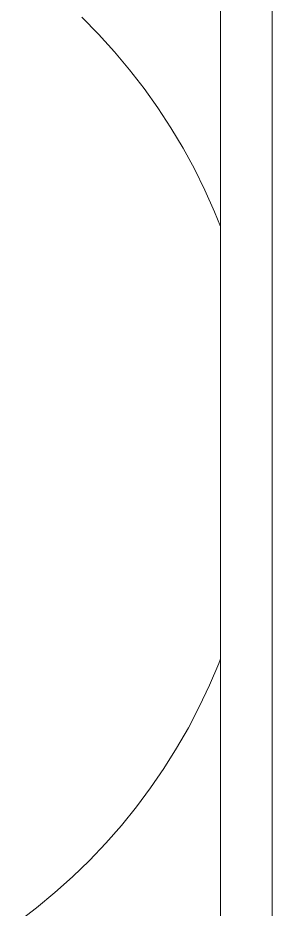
# Model space of a CAD drawing. Header units: millimetres. Extents: x 79795 to 317870, y -36033 to 97293.
# Drawn here: x 225065 to 225237, y 30745 to 31346 of the extents above; entities that cross this region are included whole.
import ezdxf

# ---------------------------------------------------------------- set-up
doc = ezdxf.new("R2010")
doc.units = ezdxf.units.MM
doc.header["$MEASUREMENT"] = 0
doc.layers.add('CSM-STL-XX-ZZ-M3-A-XXXX-00001_detached _19_04_21__rvt-1-Level 4$0$I-FURN', color=8, linetype='CONTINUOUS', lineweight=9)
doc.layers.add('I-FURN', color=8, linetype='CONTINUOUS', lineweight=9)

msp = doc.modelspace()

# ---------------------------------------------------------------- linework, layer by layer
at = {"layer": 'CSM-STL-XX-ZZ-M3-A-XXXX-00001_detached _19_04_21__rvt-1-Level 4$0$I-FURN'}
for p, q in [((225202.11, 32484.9), (225202.11, 30084.9)), ((225237.11, 30084.9), (225237.11, 32484.9)), ((225237.11, 30084.9), (225237.11, 32484.9))]:
    msp.add_line(p, q, dxfattribs=at)
at = {"layer": 'I-FURN'}
for p, q in [((225119.64, 31334.9), (225108.38, 31346.27)), ((225130.42, 31323.08), (225119.64, 31334.9)), ((225140.73, 31310.84), (225130.42, 31323.08)), ((225150.54, 31298.2), (225140.73, 31310.84)), ((225159.84, 31285.18), (225150.54, 31298.2)), ((225168.6, 31271.8), (225159.84, 31285.18)), ((225176.83, 31258.08), (225168.6, 31271.8)), ((225184.5, 31244.04), (225176.83, 31258.08)), ((225191.6, 31229.7), (225184.5, 31244.04)), ((225198.13, 31215.09), (225191.6, 31229.7)), ((225202.11, 31205.12), (225198.13, 31215.09)), ((225194.68, 30895.64), (225200.93, 30910.37)), ((225200.93, 30910.37), (225202.11, 30913.49)), ((225187.84, 30881.18), (225194.68, 30895.64)), ((225180.43, 30867), (225187.84, 30881.18)), ((225172.46, 30853.13), (225180.43, 30867)), ((225163.94, 30839.58), (225172.46, 30853.13)), ((225154.88, 30826.39), (225163.94, 30839.58)), ((225145.31, 30813.58), (225154.88, 30826.39)), ((225135.23, 30801.15), (225145.31, 30813.58)), ((225124.66, 30789.14), (225135.23, 30801.15)), ((225113.62, 30777.56), (225124.66, 30789.14)), ((225102.12, 30766.43), (225113.62, 30777.56)), ((225090.19, 30755.77), (225102.12, 30766.43)), ((225077.85, 30745.6), (225090.19, 30755.77)), ((225065.1, 30735.93), (225077.85, 30745.6))]:
    msp.add_line(p, q, dxfattribs=at)

doc.saveas('drawing.dxf')
